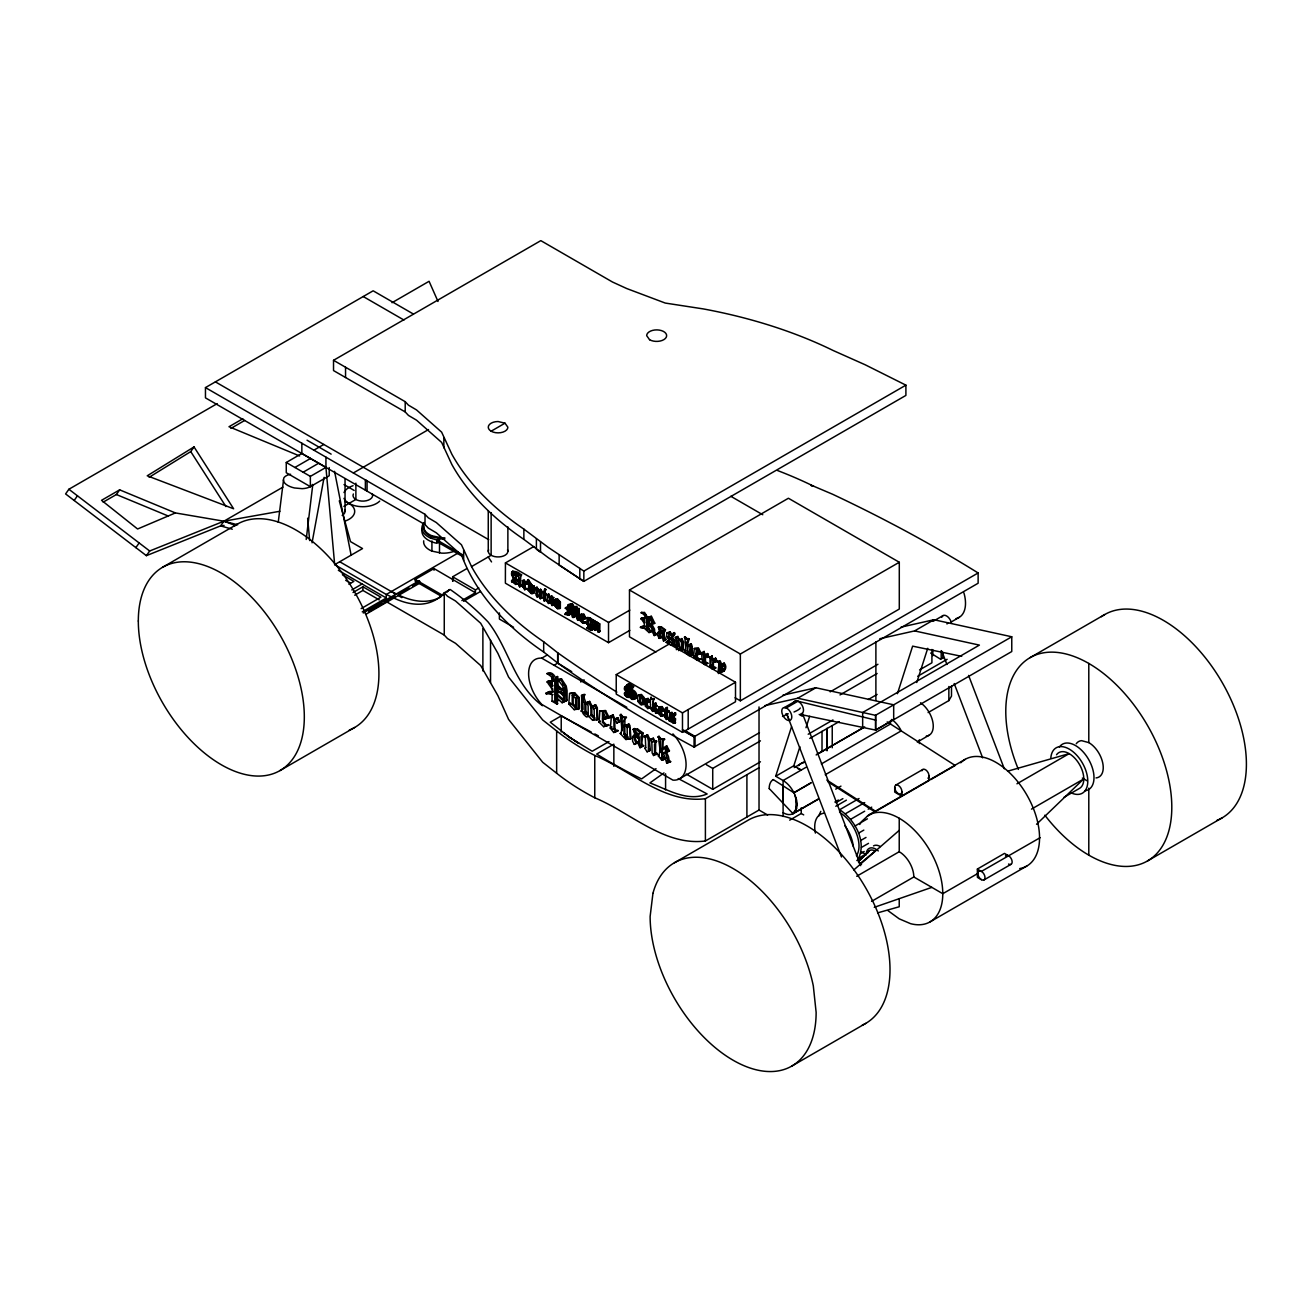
<?xml version="1.0" encoding="UTF-8"?>
<svg xmlns="http://www.w3.org/2000/svg" width="1312" height="1312" viewBox="0 0 1312 1312"><rect width="100%" height="100%" fill="white"/><g stroke="black" fill="none" stroke-linecap="round" stroke-linejoin="round"><path stroke-width="1.5" d="M301.842 443.226L301.842 453.476L286.262 462.48L286.262 472.73L310.354 486.654L310.354 476.387L325.934 467.4L325.934 457.134M329.214 467.58L329.214 475.764L310.354 486.654M783.1 816.458L783.1 785.872M783.231 803.354L783.231 785.954M789.693 820.148L801.238 813.489L801.238 807.864M890.471 720.452L890.471 724.011L821.361 763.928M622.134 730.702L622.118 717.812M666.758 710.235C666.972 701.248 662.658 717.369 666.611 719.452L668.907 718.533L666.758 717.369L666.758 711.252L668.907 711.842L668.907 710.825L666.758 710.235L668.907 710.825M667.316 709.923L667.398 707.463M677.189 648.768L677.238 646.357L676.352 649.686M528.539 589.908L528.621 584.414L530.015 584.266M533.082 586.612L528.096 579.773L533.082 586.612C535.575 584.234 535.624 595.566 531.18 593.483L528.211 590.4L529.146 584.102M572.327 614.147C572.163 623.282 573.967 609.424 569.654 609.768L569.277 615.082M580.347 620.806L580.757 614.492L583.971 614.328L586.054 618.313L582.233 619.379L582.233 620.92L583.938 622.675L585.775 622.478L582.872 623.331L580.347 620.806L581.282 614.196M662.117 637.386L659.149 638.386L657.574 635.123L657.837 632.564L660.198 630.35C655.164 623.348 666.906 628.874 664.954 630.974C661.756 635.451 668.808 640.223 663.413 640.846L662.822 636.976L663.101 638.649M567.637 607.112L568.129 604.996M522.701 587.087C524.259 573.852 521.192 583.348 524.587 589.678L526.998 588.727L524.718 587.727L524.718 582.807L525.964 582.151L526.899 584.037L525.44 582.462M703.97 662.265C703.675 644.307 698.886 656.115 704.61 664.626L707.824 663.364L705.479 661.625L705.479 655.065L706.446 654.606L707.676 657.115L706.446 654.606M712.547 669.218L710.727 665.594L711.366 658.329L710.038 656.951L710.022 666.004L712.547 669.218L715.762 667.939L713.416 666.217L713.416 659.641L712.711 666.611L713.826 668.185L715.762 667.939M665.627 629.908L664.249 631.384L664.118 637.484L664.61 639.567L665.955 639.075M560.355 608.26L557.518 608.686L554.55 605.685L555.468 599.322L557.764 599.19L560.355 601.929L560.355 608.26L558.24 608.489M565.669 608.292C571.786 613.59 559.535 613.639 569.162 615.213M565.111 614.623L565.816 613.754M278.242 522.274L283.769 478.044A14.711 7.15 6.8 0 1 290.592 474.239M306.204 539.478L312.781 484.636M684.7 650.867C687.144 647.013 684.159 639.862 685.192 636.714L686.75 638.698C692.49 637.698 683.798 641.863 687.373 645.406L691.178 644.028L691.9 645.127L692.654 654.852L688.816 655.508L684.7 651.064L685.75 650.293M796.909 804.6L795.302 811.702L792.956 813.686A19.713 11.382 60 0 1 783.1 812.702M796.696 808.618L796.696 800.304L795.17 795.548M865.526 854.276L858.54 858.31C866.789 840.73 854.588 819.606 839.68 809.701L859.065 798.5M894.718 787.413L894.85 786.413A5.084 2.936 60 0 1 900.622 787.643A5.084 2.936 60 0 1 899.835 794.121A5.084 2.936 60 0 1 894.718 787.413L894.718 792.104L901.902 796.253L901.902 791.562M516.616 575.656C510.089 583.463 509.712 578.969 515.649 584.512L519.011 583.364L516.174 584.217C510.466 578.592 510.45 583.463 516.616 575.656L513.96 575.181L514.878 573.77M312.043 542.807L324.097 477.322M625.07 686.996L627.825 684.323M671.728 644.881L673.925 645.192L673.925 640.436L671.662 637.747L674.22 635.27C673.236 628.743 674.434 640.978 669.497 632.318L670.202 631.908C674.598 639.534 675.516 628.956 673.646 635.172M671.662 637.747L675.106 634.024M544.201 590.892L544.578 589.285L546.038 589.514L544.496 591.072L545.103 588.99M717.894 672.613L718.058 671.892C722.584 668.858 716.106 661.068 720.009 660.674C722.453 664.348 720.583 665.43 719.304 661.068L717.254 661.855L718.746 661.855M645.488 705.446L645.619 699.247L648.112 698.46L650.162 700.985L648.751 702.232L647.226 700.329L648.751 702.232M646.144 704.724L645.127 705.938L647.718 708.562C652.343 707.037 648.571 708.382 647.226 706.118L647.226 700.329M591.778 621.478C591.646 618.542 594.926 628.776 590.908 630.367L586.874 628.038L589.039 626.054L586.776 623.922L589.039 626.054M592.302 621.183L593.549 629.366L590.908 630.367M624.61 694.278L629.104 696.754C623.987 698.164 623.134 688.685 628.35 693.589L628.989 692.654L624.774 688.488A2.526 1.46 60 0 1 625.217 686.816M653.54 699.444C650.834 713.81 654.967 693.818 653.278 699.46M665.02 716.434L665.151 710.333M553.27 598.124L553.631 604.947L552.582 599.371L553.894 597.665L552.45 597.993L551.434 596.14L552.975 597.698M626.283 687.094C622.856 688.488 629.448 693.753 630.465 690.538C625.66 685.996 624.02 688.488 629.842 691.44M655.705 742.264L655.508 752.071L657.279 753.908L656.344 754.449L654.573 752.612L654.508 744.494L656.459 740.821L654.245 742.051L652.458 738.754L648.44 740.148L646.701 735.425L643.913 736.491L646.209 736.704L645.028 737M671.629 718.123C665.66 720.731 672.334 722.469 675.057 722.945L675.057 719.124L673.236 716.975L675.86 714.663L675.631 712.974L674.565 713.121L674.352 715.024L669.907 712.678L669.35 716.385L671.629 718.123L669.35 716.385M675.122 712.793L674.926 714.696L671.498 712.613M795.302 795.613L792.956 790.923A19.713 11.382 60 0 0 783.1 780.525L775.687 776.245L791.513 726.799M775.687 776.245L793.809 765.765L799.91 746.758M805.994 727.734L809.635 716.319M897.424 693.704L912.627 646.144L961.712 656.344M916.76 682.519L927.732 648.292M689.243 638.747L687.373 645.406M570.507 604.766C567.899 607.358 571.884 603.323 568.473 613.376M658.263 632.942L660.198 630.35M633.138 737.114L634.368 734.851M568.342 613.458L568.637 606.078L570.13 604.52M516.092 575.952L514.583 574.033M597.272 629.186C598.764 627.234 595.402 622.708 595.09 626.693A3.132 1.804 60 0 0 595.697 628.842L597.796 628.891L596.156 629.58M596.025 624.807L595.615 626.398A3.132 1.804 60 0 0 596.222 628.53L596.681 629.284M659.477 627.169L659.969 631.17L662.822 633.171L660.658 630.76L659.198 633.516A4.182 2.411 60 0 0 660.018 636.369L660.641 637.353L662.822 636.435L662.822 633.647L660.444 631.006L659.903 633.106A4.182 2.411 60 0 0 660.707 635.959L661.346 636.96L662.822 636.435M639.223 733.556L638.288 737.967L635.402 734.736L633.811 729.931L634.746 729.39L636.336 734.195L634.385 737.869A5.592 3.231 60 0 0 635.467 741.69L636.32 743.035L639.223 741.788L639.223 738.066L638.288 742.33M723.732 668.858L720.649 671.498L720.649 665.086L722.814 664.184L723.617 666.119M366.212 614.098L420.201 582.872L419.463 580.97L418.643 581.724M796.433 808.504L792.858 813.604L818.229 799.09M818.639 816.195L820.804 811.374M867.38 853.505L869.479 850.52A11.496 6.642 60 0 1 875.219 851.094L860.262 863.46L858.983 862.935M627.251 684.651L629.268 683.683L633.548 686.619L631.138 689.882L635.844 693.917L635.992 698.164M633.598 686.799L631.138 689.882M565.013 608.227C569.539 605.783 562.733 608.489 567.342 608.702M652.654 711.399L655.459 710.317L652.654 711.399C649.358 709.251 650.096 694.835 651.769 699.034L654.344 698.722M651.769 699.034L651.014 697.033L651.703 698.853M658.378 755.696C662.052 750.759 657.558 740.575 659.001 736.294L661.199 739.082L664.561 739.099L662.281 740.87L661.937 748.594L666.791 745.938L669.448 750.858L665.463 752.711L668.284 761.288L670.662 761.731L666.66 763.059L665.463 758.959L661.756 760.238L658.378 755.991L659.313 755.154M657.886 737.164L659.001 736.294M928.109 712.58L948.855 700.592L951.495 696.114L951.495 686.045M599.633 623.725C593.221 621.068 601.011 623.561 598.879 625.102C596.845 627.972 601.027 631.892 598.239 632.204L597.796 629.301L595.041 630.35C592.811 628.579 595.172 619.936 596.648 621.986M599.896 624.004L599.797 631.548M642.519 732.588L637.796 729.21L634.319 728.57L635.713 733.638L634.778 734.179L633.204 729.39L636.861 729.751L640.682 733.375L642.995 733.064L640.961 736.737L641.158 745.298L643.749 745.97L642.486 745.872M642.995 733.064L641.896 742.641L642.306 745.183L643.421 745.331M595.304 624.627L595.041 621.478M659.493 630.76L658.312 627.169L661.756 627.038M634.811 698.115L635.287 695.836L633.942 693.376L630.318 691.063L629.694 691.965C632.728 691.736 636.976 698.115 631.63 697.377L634.139 698.558L635.844 695.524L633.729 692.31L630.318 691.063M626.906 685.012L625.693 687.012M800.271 707.988L799.844 708.628A8.413 1.82 -20.9 0 1 794.006 711.99M579.068 609.26L579.51 619.772L578.182 617.542L579.232 608.522L578.018 609.194L576.263 606.669L573.393 607.128L572.163 604.307L568.227 604.717M629.268 683.683L632.253 687.422L633.417 686.488M636.09 698.279L631.826 699.378L629.645 697.279C624.692 698.935 621.642 689.095 627.792 693.917L628.989 692.654M629.268 691.768L630.465 690.538M631.548 688.456L627.202 685.258A1.804 1.033 60 0 0 626.841 686.75L630.711 689.669L632.105 688.144L627.759 684.93A1.804 1.033 60 0 0 627.398 686.422L631.269 689.341L632.105 688.144M633.368 696.098L631.023 696.852L628.153 694.196L629.416 692.867L633.024 694.704M628.153 694.196L629.416 692.867M629.694 691.965L630.875 690.735M217.202 403.62L68.88 489.261L65.6 493.935L146.386 555.665L220.596 525.882L224.09 525.423M74.161 500.479L77.457 495.805M103.189 502.135L116.391 494.526L119.671 489.852L175.398 512.926L223.893 521.208L237.652 524.8M149.158 477.273L190.748 451.59L194.028 446.916L233.618 508.777L147.239 475.797L194.028 446.916M135.858 547.612L139.154 542.938M146.386 555.665L149.683 550.991L223.893 521.208L282.933 487.129M279.915 511.254L223.893 521.208L220.596 525.882L232.29 529.212M659.264 712.76L658.345 713.564L661.051 716.254C666.922 714.499 661.838 716.45 660.362 713.662L660.936 711.694L662.757 715.237M544.496 591.072L546.038 589.514M569.605 604.783L569.047 612.622L567.325 613.704M674.745 715.63L674.565 713.121M672.351 637.353L674.63 640.026L674.63 644.782L670.924 645.192L666.299 642.388L669.661 639.174L667.513 636.615M666.201 642.076L667.513 641.142M668.858 720.452L669.907 719.698M612.032 726.832L610.342 728.209L613.721 732.506L618.018 730.8L615.426 731.128L613.934 729.029L613.934 720.239L616.164 719.074L613.934 720.239M723.978 671.055L725.11 668.366L723.601 663.544L720.649 664.561M512.91 571.228L512.074 571.852A5.297 3.05 60 0 0 511.647 574.869L513.451 578.592L512.959 572.737L515.14 572.344L517.928 574.344L516.862 575.181L514.353 574.066M684.323 637.304L685.192 636.714M620.33 733.277C624.348 731.145 617.608 708.119 622.134 717.533L625.463 717.615C626.857 716.336 620.51 722.945 623.905 725.979L628.989 724.126L629.973 725.602L630.974 738.607L625.824 739.492L620.33 733.556L621.265 732.736M626.398 717.074L623.069 716.992L620.986 714.351L621.888 716.68M446.982 592.188L449.065 590.105M516.862 575.181L517.928 574.344M518.453 581.774L519.011 582.905L516.764 583.692L513.041 579.691C516.321 576.362 523.849 586.398 513.697 579.018M514.484 578.231L518.224 574.738L518.962 580.216L514.484 578.231L518.437 580.511M513.041 579.691L514.222 578.707M515.009 577.936L518.224 574.738M858.72 861.148L868.183 851.718M858.212 861.722L869.479 850.52M568.998 615.361L570.146 613.803L569.654 609.768M668.12 641.158L671.17 638.468L668.12 641.158L672.63 643.487L668.825 640.764M673.466 721.912L670.399 719.714L672.843 717.549L674.024 721.584M670.399 719.714L672.843 717.549M672.958 636.008L671.137 635.976L668.792 633.696L668.792 636.878L670.137 638.452L672.958 636.008L671.826 635.566M672.006 717.533C677.517 716.418 668.923 710.563 670.94 716.27L672.006 717.533L674.286 715.565M1036.546 824.264L1083.597 779.016L1031.478 809.127M667.693 640.781L669.661 639.174M670.055 719.419L671.072 718.451M965.189 759.353L868.429 815.211L861.508 821.624A61.598 35.572 60 0 0 859.754 824.494M569.654 609.424L570.802 608.555L572.409 609.49L571.474 604.406L569.982 605.078L569.736 613.754L567.85 613.393M595.828 624.332L594.385 626.267L595.041 630.35M635.713 733.638L632.564 736.606L632.63 741.329L634.319 744.396L639.223 742.526L639.616 744.74M853.817 869.922L899.228 830.348M576.034 615.869L574.918 616.378L574.918 612.819C577.821 611.146 572.77 611.113 574.918 607.325L575.935 606.948L577.165 608.752L577.739 620.363L576.706 618.231L576.64 609.063L574.918 607.325M574.918 612.819L576.345 611.753M664.413 709.513L667.168 707.332M943.033 657.345L940.671 659.296L930.651 653.032M424.088 522.488A22.074 12.743 0 0 0 430.516 538.068L431.927 535.788A19.614 11.332 0 0 1 423.71 525.505M568.768 703.954L569.572 693.507L574.623 692.736L579.248 697.607L579.248 708.923L574.18 709.677L568.768 703.954L570.326 702.888L570.966 704.577M638.255 694.966L641.273 694.507L644.061 697.443L644.061 704.232L641.01 704.675C637.501 703.035 635.91 695.18 640.141 694.753M589.35 625.742L590.81 624.692L590.81 620.297L588.793 618.346L588.268 624.2L589.35 625.742L590.81 624.692M661.051 627.431L664.922 630.318M641.092 733.506L642.044 733.605M590.81 625.266L592.073 629.76L588.071 627.202L590.81 625.266L590.974 626.103M668.956 632.696L670.202 631.908M672.072 712.285L669.35 712.99M656.016 768.668L641.584 778.918L639.715 778A544.595 314.421 0 0 1 596.681 754.072L613.852 744.166L613.852 766.323M664.02 772.899L649.883 782.936C667.792 789.529 687.488 802.255 707.119 793.957L678.222 778.541M648.374 624.725L649.735 624.2L648.374 624.725L648.374 629.432L650.26 631.482L652.277 631.203L649.03 632.548L644.569 628.497L640.387 627.267L644.75 626.775L644.159 623.413A9.282 5.363 60 0 0 642.257 620.33L640.961 618.51L645.455 617.624M640.387 627.267L643.044 625.89L645.455 626.365M512.385 571.54C518.699 570.343 525.161 578.1 512.746 571.31M205.459 387.598L425.022 514.337L428.286 517.797L436.322 522.553L461.463 544.792L471.648 566.817A379.742 219.252 0 0 0 543.676 641.765L557.649 652.736L557.649 663.003L543.676 652.015A379.742 219.252 0 0 1 463.661 560.454L461.463 555.058L436.322 532.82L428.286 528.064L425.022 524.587L205.459 397.864L205.459 387.598L373.149 290.805L413.428 314.06M392.009 302.711L429.073 281.293L438.011 301.465M333.527 360.308L540.823 240.637L612.474 282.014L626.726 288.542L665.25 303.056L703.38 308.927A379.742 219.252 0 0 1 833.186 350.517L865.198 364.785L905.903 385.154L905.903 395.42L583.84 581.364L548.416 557.764L523.865 539.38A379.742 219.252 0 0 1 451.82 464.432L441.636 442.406L416.511 420.168L408.458 415.412L405.211 411.935L333.527 370.574L333.527 360.308L405.211 401.685L408.458 405.162L416.511 409.918L441.636 432.156L451.82 454.165A379.742 219.252 0 0 0 523.865 529.113L548.416 547.514L583.84 571.097L583.84 581.364L559.142 565.111L559.142 554.845M119.671 489.852L101.532 500.315L137.596 528.998L175.398 512.926M242.868 418.725L229.01 426.728L299.612 455.969M230.912 428.401L244.786 420.398M313.88 450.18L323.802 444.456M286.262 462.48L294.905 467.466L310.485 458.478M303.121 472.222L318.701 463.218M162.622 567.26L237.226 524.193M353.354 472.96L428.532 429.549M343.875 506.383L355.88 499.462L355.88 483.16M491.131 431.205L505.005 423.186L507.875 427.204A9.807 5.658 0 0 1 498.068 432.862A9.807 5.658 0 0 1 488.261 427.204A9.807 5.658 0 0 1 498.068 421.529L505.005 423.186M301.842 453.476L325.934 467.4L334.675 564.652L362.538 548.564L350.501 541.61L339.283 500.807M348.91 584.25L353.863 581.396L342.399 574.771M439.504 538.691L437.109 540.085L430.516 538.068M351.78 589.941L362.079 583.988M353.026 592.499L362.916 586.792L380.923 597.19L361.161 608.604M354.683 595.205L362.916 590.449L379.283 599.896M458.347 552.86L386.286 594.467L334.675 564.652M441.521 596.37L415.15 581.15L415.15 579.461L434.026 568.572L475.403 592.745L461.857 600.552M362.243 611.851L386.286 597.977L338.348 570.294M363.276 612.999L418.872 580.904M369.082 611.048L381.251 604.012M384.728 602.011L395.142 595.992M398.618 593.992L409.049 587.973M412.526 585.956L417.741 582.954M369.115 611.54L386.286 601.634L444.26 635.09L447.507 638.567L455.543 643.323L480.684 665.561L497.953 695.754L508.597 719.419L542.692 762.272L556.649 773.244A276.602 159.687 0 0 0 594.762 797.778C630.449 812.522 664.298 846.289 705.397 840.992L759.008 810.045M452.64 581.282L452.64 576.788L466.957 568.522M471.533 566.604L491.131 555.288L491.131 512.598M449.294 589.892L444.26 592.794A95.563 55.17 60 0 1 391.96 597.108L386.286 594.467L386.286 601.634M505.382 562.946L533.836 546.514M452.64 576.788L475.403 589.924L478.782 587.973M463.546 601.273L480.471 591.499M520.06 574.836C522.094 571.245 517.797 589.465 521.717 585.316M511.942 581.036L512.943 580.544M511.91 582.364L512.795 581.872M516.764 583.692L513.566 579.379M524.718 582.38C525.358 577.641 522.356 583.725 526.899 581.364L527.473 583.856L526.899 581.364M520.372 585.578L521.323 585.464M518.486 583.66L519.585 586.792L519.093 584.398M528.621 581.544C533.098 587.071 526.735 582.512 528.621 579.478M524.718 587.727L525.243 582.495M530.114 585.267L531.065 584.873L532.574 586.94L532.049 592.614L530.114 590.498L530.114 585.267L532.049 587.251L532.049 592.614M525.554 588.908L525.243 587.432M524.587 589.678L526.998 588.727M533.344 586.3L534.312 585.939M528.211 590.252L529.08 589.613M530.114 590.498L531.065 584.873M535.427 588.514L537.051 587.235C539.478 589.465 535.558 592.909 537.953 596.009L539.822 595.336L539.298 589.793L539.822 595.336M534.968 588.547L535.952 588.219M534.788 588.17L537.051 587.235M539.872 596.55L536.969 596.829L536.05 595.156L536.28 588.645M531.18 593.483L534.066 593.024M541.626 597.878L540.774 591.876L541.889 591.286L540.593 589.268L541.364 591.597M537.412 595.107L537.838 589.498L536.526 587.53M546.12 599.764L544.775 599.404L544.742 594.172L545.858 593.565L544.546 591.564L545.333 593.86C542.873 597.239 548.285 600.666 544.201 600.994L543.25 592.056L543.808 597.764M537.953 596.009L537.936 594.812M536.969 596.829L539.822 595.812M583.84 571.097L905.903 385.154M541.233 597.911L542.151 597.567M546.661 594.877L548.744 593.975L549.187 596.927L548.744 593.975M539.298 596.107L540.249 598.715L540.298 597.682M549.712 597.058L550.269 602.684L549.187 602.06L549.187 597.354L550.974 596.616L551.663 603.225M549.187 597.354L550.974 596.616M544.201 600.994L544.25 599.945M554.156 604.652L552.057 605.537L551.27 604.143L551.614 597.78M549.744 602.979L548.449 603.454L547.153 601.486L548.219 600.896M548.449 603.454L550.269 602.684M557.518 608.686L555.009 605.176L555.468 599.322M554.943 599.617L557.764 599.19M556.419 600.47L558.863 602.11L558.338 607.784L556.419 605.767L556.419 600.47L558.338 602.405L558.338 607.784M552.057 605.537L552.073 604.438M554.484 605.472L555.353 604.881M559.83 608.571L560.355 601.929M556.419 605.767L556.944 600.158M280.014 770.57L354.617 727.504M570.228 604.832L571.474 604.406M572.163 604.307L573.639 605.406L573.393 607.128M570.802 608.555L572.409 609.49M573.393 607.62L575.132 607.095L574.607 611.359L573.393 610.654L573.393 607.62L575.132 607.095M576.263 606.669L578.543 608.899M573.393 610.654L575.132 611.048M573.393 611.917C572.721 618.132 578.543 616.328 573.393 611.917L574.098 616.542L575.46 616.082L575.46 612.507M582.233 614.951L584.693 618.05L582.233 618.805L582.233 614.951L584.168 618.362M580.757 614.492L583.971 614.328M655.869 652.048L629.481 636.812L629.481 590.006L788.414 498.248L899.294 562.258L899.294 609.047L740.345 700.821L735.064 697.771M582.233 618.805L584.693 618.05M582.233 619.379L586.054 618.313M586.776 623.922L587.3 617.476L589.974 617.788L593.614 620.33L593.614 622.232M582.233 620.92L582.758 619.067M586.776 617.788L589.974 617.788M582.872 623.331L585.775 622.478M583.938 622.675L585.611 622.134M590.285 625.004L590.81 620.297M589.449 618.083L592.253 620.346M591.728 620.642L593.614 620.33M588.268 624.2L588.793 618.346M597.272 626.742C588.891 608.079 604.684 639.026 595.287 621.937M586.776 627.694L589.646 628.628M588.071 627.202L591.204 628.382M672.925 733.9A30.848 17.81 60 0 1 686.078 764.601A30.848 17.81 60 0 1 672.925 780.132L541.741 704.396A30.848 17.81 60 0 1 528.605 673.679A30.848 17.81 60 0 1 541.741 658.165L547.366 654.918M591.778 629.809L592.302 629.514M629.809 630.367L608.522 642.667L505.382 583.184L505.432 562.914L608.522 622.429L629.809 610.129M599.141 631.236L600.142 630.875M598.239 632.204L600.322 631.236M640.961 618.51L644.75 618.034C646.324 614.738 640.732 613.147 641.65 612.261L645.52 614.213L646.75 617.591L651.424 616.328L654.786 623.216L650.949 624.266L655.328 634.401L657.345 634.204L656.295 634.008M641.273 613.114L643.454 612.917L645.012 614.705M554.041 665.25L557.78 663.101L557.78 652.835A1444.315 833.874 0 0 0 600.863 681.961L612.032 689.079A1447.3 835.596 0 0 0 616.87 692.113M640.961 618.969L641.65 618.1M547.055 673.548C551.073 670.612 555.96 675.877 555.747 679.977L554.796 680.518L551.942 674.63L547.055 673.548L551.483 676.779L552.09 680.977C541.216 680.387 554.074 686.816 552.09 692.424L547.514 692.359M547.399 674.22L550.351 674.073M642.568 619.1L644.75 618.657L644.75 622.167L642.568 619.1L644.307 619.969M646.75 617.591L651.424 616.328M646.75 618.214L648.62 617.558L647.915 628.989L646.75 628.005L646.75 618.214L650.112 617.23L648.374 617.87L648.374 624.102L652.9 622.97L650.801 618.674M547.055 681.732L553.024 680.436L552.09 680.977M640.65 627.694L643.995 627.48M547.055 682.355L547.99 681.174M556.37 680.19L557.305 676.5L557.912 679.583L554.796 680.518M648.374 624.102L652.9 622.97M556.37 677.041L557.912 676.844M549.236 682.371L553.024 681.289L549.236 682.371L552.09 686.307L553.024 685.766L550.171 681.83M554.796 681.322L557.305 680.485L557.305 702.543L556.37 703.084L554.796 702.182L554.796 681.322L557.305 680.485M646.75 628.005L647.456 617.804M556.977 680.912L559.617 680.042L556.977 680.912L556.977 685.815L558.682 687.865L561.798 689.669L564.472 689.062L564.39 687.816M556.977 677.386L556.977 680.124L561.552 678.944L566.226 686.045L567.079 690.735L567.079 700.362L562.11 702.707L556.977 698.197L556.977 704.101L557.912 699.624M648.374 629.432L649.079 624.332M650.26 631.482L651.966 630.613M556.977 685.815L557.912 685.274L557.912 680.37M649.03 632.548L652.277 631.203M658.312 627.169L659.149 626.546M556.977 686.717L557.912 686.176L561.077 689.128L564.472 689.85L564.472 694.556L563.537 695.098L560.273 692.031L556.977 691.309L556.977 686.717L560.142 689.669L564.472 689.85M553.024 694.556L545.841 693.31L548.498 693.326M546.268 694.163L547.219 693.622M552.09 692.424L553.024 691.883L552.565 688.308M657.345 634.204L654.262 635.566L653.934 633.466M654.77 633.384L654.524 629.17L651.638 623.856L654.786 623.216M655.328 634.401L657 633.598M556.977 691.309L561.208 691.49L564.472 694.556M662.117 633.581L662.822 630.285L662.822 633.171M654.262 635.566L654.36 634.27M663.905 630.154L665.282 629.547M556.977 692.178L561.208 692.211L564.472 695.409L564.472 700.575L563.537 701.116L556.977 695.245L556.977 692.178L560.273 692.752L563.537 695.967L563.537 701.116M662.117 636.828L662.822 633.647M556.977 695.245L557.912 691.637M580.626 681.945L584.152 679.911M668.956 639.584L666.808 637.009L666.808 632.794L669.104 632.499M659.149 638.386L662.822 636.976M552.09 695.098L552.09 701.28L553.024 700.739M563.537 695.967L564.472 695.409M673.318 632.958L674.384 632.548M554.796 702.182L557.305 702.543M673.236 633.844L674.647 632.778M668.792 636.878L670.137 638.452M664.61 639.567L665.545 639.223M663.413 640.846L666.201 639.567M569.572 693.507L574.623 692.736M575.64 708.07L575.64 698.476L576.575 697.935L576.575 707.529L575.64 708.07L572.212 704.478L572.212 695.016L574.295 695.458M562.11 702.707L567.079 700.362M666.299 642.388L669.235 642.519M675.155 637.32L677.91 636.369L679.222 639.797L677.205 636.763L675.385 637.845M671.924 643.897L672.63 640.223M616.23 674.614L669.251 644.012L735.507 682.256L735.507 701.772L682.486 732.375L616.23 694.13L616.23 674.614L682.486 712.875L735.507 682.256M591.843 706.315L595.73 704.921L597.321 707.644L597.846 719.566L592.663 720.354L588.973 716.598L586.202 716.614C578.707 711.858 582.692 703.019 581.429 695.426C587.333 692.244 580.281 699.099 584.906 703.314L589.662 701.412L591.614 705.134L590.908 706.856L588.727 701.953M578.313 709.464L578.313 698.148L579.248 697.607M683.06 649.784L683.683 642.158L681.764 638.583L683.06 649.784L681.699 649.932M678.534 640.764L679.222 646.209L681.059 648.915L678.534 646.603L678.534 640.764L680.551 639.698L681.732 641.535L681.059 648.915M680.551 639.698L681.026 641.945M568.9 704.331L569.834 703.79M572.212 704.478L573.164 703.937L573.164 694.474M676.533 646.767L675.237 644.963L677.238 645.045L677.008 638.026M684.487 637.124L686.75 638.698M675.237 645.914L676.09 645.586M675.237 644.963L677.238 645.045M591.286 732.063L561.224 715.909L550.269 722.223L570.064 737.656L592.188 751.251L608.981 741.559M584.906 703.314L589.662 701.412M574.18 709.677L575.115 709.136M588.514 703.773L586.89 703.314L588.153 705.905L588.202 715.302L584.906 711.809L584.906 704.036L585.841 703.494L585.841 711.268L588.038 713.597M687.373 645.947L689.817 645.012L690.489 646.144L689.932 654.212L687.373 651.572L687.373 645.947L689.817 645.012M678.583 650.621L678.534 648.571L680.879 650.112M689.932 654.212L690.489 646.144M581.118 710.891L583.069 709.415L582.643 699.788M581.118 711.252L582.052 710.35M687.373 651.572L688.078 645.553M590.908 707.627L593.877 706.282L590.908 707.627L590.908 715.188L594.221 718.73L594.221 710.317L592.942 706.824M590.908 706.856L595.73 704.921M693.704 656.656L694.261 648.505L698.558 648.276L701.313 653.589L696.229 655.016L696.229 657.066L698.492 659.411L700.952 659.149L697.082 660.28L693.704 656.935L694.852 655.934M584.906 711.809L585.841 711.268M594.041 708.677L594.976 708.136M694.261 648.505L698.558 648.276M632.253 687.422L633.548 686.619M688.816 655.508L692.654 654.852M586.202 716.614L589.908 716.057M696.229 654.262L698.804 653.655L696.229 649.128L696.229 654.262L696.934 650.424M590.908 715.188L591.843 714.646L591.843 707.086M599.108 721.813L599.863 710.924L605.603 710.612L609.293 717.73L602.487 719.632L602.487 722.387L605.537 725.52L608.817 725.175L603.635 726.684L599.108 722.207L600.42 721.157M696.229 655.016L701.313 653.589M693.704 656.935L694.688 656.148M704.774 654.901L704.134 651.506L704.774 654.901L707.676 653.556L708.464 656.869L707.676 653.556M701.641 653.245L702.691 652.704M696.229 657.066L696.934 654.606M602.487 711.744L603.618 711.202L603.438 718.074L602.487 718.615L602.487 711.744L605.947 717.812L606.882 717.27L603.438 718.074M599.863 710.924L605.603 710.612M629.645 697.279L624.61 693.818M631.023 696.852C635.188 696.574 630.826 693.326 628.858 693.195M631.63 697.377C637.238 697.951 634.024 691.801 630.252 691.654M592.663 720.354L593.598 719.812M707.824 663.364L705.889 663.61L704.774 662.035L705.479 655.065M697.082 660.28L700.952 659.149M698.492 659.411L700.739 658.69M631.826 699.378C639.551 700.149 637.386 690.817 631.695 689.554M633.22 698.788L634.696 698.23M641.273 694.507L643.487 697.754L643.487 704.544M641.896 703.724L639.83 701.559C638.747 683.486 646.537 711.268 640.404 701.231L640.404 695.557M702.084 661.166L703.347 660.379M712.711 659.477L712.072 656.082L712.711 659.477L715.614 658.132L717.106 661.035L714.925 662.101L714.384 659.182L712.711 660.051M602.487 719.632L609.293 717.73M709.579 657.82L710.612 657.279M599.108 722.207L600.06 721.272M609.424 716.647L613.081 714.942L614.869 718.943L613.934 719.484L612.146 715.483L609.424 716.647L611.212 718.468L610.342 727.881M612.146 715.483L613.081 714.942M609.736 717.27L611.982 717.254M637.763 701.248L638.698 700.608M610.539 717.123L611.49 716.582M637.845 701.477L640.535 703.084M602.487 722.387L603.438 719.091M705.889 663.61L707.594 662.872M715.614 658.132L716.401 661.445M645.619 699.247L648.112 698.46M619.822 715.138L620.986 714.351M617.821 717.68L616.886 718.222L618.87 722.108L619.805 721.567L617.821 717.68L613.934 719.484M641.01 704.675L644.061 704.232M714.925 662.101L717.106 661.035M603.635 726.684L604.57 726.143M605.537 725.52L608.522 724.552M710.022 665.758L711.284 664.971M650.162 700.985L647.554 698.788M622.134 717.533L623.069 716.992M717.5 662.38L718.943 662.052M718.058 671.892L719.124 662.396M615.23 719.616L616.886 722.994L617.821 722.453M647.226 706.118L647.784 700.001M610.342 728.209L611.277 727.34M713.826 668.185L715.532 667.447M655.688 702.822L656.722 706.102L655.688 702.822L652.769 704.413M720.649 665.086L722.814 664.184M723.601 663.544L724.29 663.15C728.209 667.874 724.027 673.286 718.369 672.433M629.481 590.006L740.345 654.016L899.294 562.258M652.769 704.888L652.769 707.299L652.769 704.888L654.77 703.79L655.934 705.922L652.769 707.299M654.77 703.79L655.377 706.25M647.718 708.562L650.227 707.709M648.768 707.808L650.145 707.266M613.934 729.029L614.869 728.488L614.869 719.698M650.637 708.677L651.49 708.234M652.769 707.775L654.262 707.037L655.262 709.087L654.852 710.202L653.704 707.365L652.769 707.775L653.704 710.628L655.41 709.874M657.853 711.924C649.227 700.214 662.347 712.498 655.606 713.105L654.885 710.645M623.905 725.979L628.989 724.126M652.769 709.349L653.343 707.447M613.721 732.506L618.018 730.8M615.426 731.128L617.722 730.144M624.84 726.159L624.84 733.687L628.251 737.213L627.316 737.754L623.905 734.228L623.905 726.717L627.169 725.454L627.743 726.307M658.788 706.791L662.232 706.61L664.462 710.874L661.674 706.938L658.788 706.791L658.345 713.334M623.905 726.717L627.169 725.454M653.704 710.628L653.343 709.021M660.362 707.283L661.035 706.955C665.889 718.681 658.427 699.345 660.362 711.416L663.003 710.596M627.316 737.754L627.136 727.52L628.071 726.979M655.606 713.105L658.001 712.301M620.33 733.556L621.265 733.014M660.362 711.416L661.035 706.955M664.413 709.907L665.725 710.005M623.905 734.228L624.84 733.687M633.384 729.111L634.319 728.57M633.204 729.39L634.139 728.849M636.861 729.751L637.796 729.21M661.051 716.254L664.167 715.352M666.758 711.252L668.907 711.842M662.199 715.565L663.987 714.974M664.61 716.713L666.611 719.452M625.824 739.492L630.974 738.607M666.758 717.369L667.316 710.94M674.434 713.498L675.434 712.793M670.94 716.27L671.498 713.384M673.236 716.975L675.631 718.796L675.057 722.945M668.94 720.698L672.203 721.485M643.913 736.491L647.636 734.884L649.309 738.115L648.44 740.148M646.701 735.425L647.636 734.884M644.241 737.147L645.963 736.458M636.32 743.035L639.223 741.788M634.319 744.396L635.254 743.855M639.223 742.526L638.403 744.281L640.026 747.692L643.749 745.97M649.424 750.956L648.44 749.3L648.44 740.919L649.374 740.378L650.358 750.415L647.111 751.776L644.782 748.266L645.717 747.725M652.458 738.754L653.392 738.213L655.18 741.51M641.371 745.724L642.306 745.183M641.634 745.97L642.568 745.429M640.026 747.692L640.961 747.151L640.125 745.806M657.279 753.908L653.54 755.499L652.146 753.006L651.834 742.215L652.769 741.674M658.788 738.459L659.723 737.918L658.821 736.622M654.245 742.051L656.459 740.821M656.82 741.444L655.508 741.362M658.066 736.836L660.264 739.624L661.199 739.082M660.264 739.624L664.561 739.099M648.44 749.3L649.374 748.758M647.111 751.776L648.046 751.235M661.937 748.594L662.872 748.053L663.216 740.329L664.561 739.492M666.791 745.938L665.84 746.479L668.497 751.399M654.77 753.35L655.721 752.809M661.937 749.398L662.872 748.857L661.937 753.4L661.937 749.398L665.266 747.561L667.201 751.104L666.266 751.645L664.315 748.102L665.266 747.561M655.164 753.892L656.098 753.35M656.033 753.81L656.968 753.268M653.54 755.499L654.475 754.958L653.589 753.547M658.378 755.991L659.313 755.45M661.937 754.187L664.43 752.973L661.937 754.187L661.937 756.811L663.478 758.943L665.397 758.221L663.478 753.514M665.463 752.711L669.448 750.858M571.72 671.678L557.78 663.085A1444.315 833.874 0 0 0 600.863 692.211L612.032 699.345A1447.3 835.596 0 0 0 694.064 747.069L978.129 583.233L978.129 572.967L694.064 736.803A1447.3 835.596 0 0 1 683.667 731.161M661.937 756.811L662.872 753.646M663.478 758.943L666.332 757.68M661.756 760.238L666.398 758.418M668.284 761.288L669.218 760.747L668.415 756.401L666.398 752.17M668.595 761.764L670.399 761.108M666.66 763.059L670.662 761.731M764.83 705.643L797.729 698.23L815.867 687.767L893.685 704.806L893.685 719.566L875.547 730.046L875.547 715.286L1011.765 636.779L1011.765 651.539L875.678 730.112L803.256 715.024M879.762 638.747L914.595 630.908L933.947 619.74L1011.765 636.779M933.012 621.38L943.131 615.541M784.379 707.529L786.921 708.3A7.101 4.1 60 0 1 791.464 714.663A7.101 4.1 60 0 1 790.218 720.222L789.168 720.501A7.101 4.1 60 0 1 785.33 718.746L784.133 717.434A7.101 4.1 60 0 1 784.379 707.529L796.072 700.788L798.598 701.559A7.101 4.1 60 0 1 803.157 707.906A7.101 4.1 60 0 1 801.911 713.482L801.271 714.614L800.927 713.728M786.216 707.972L797.893 701.231M782.51 716.467L788.266 713.794M679.846 778.639L759.435 732.686M830.184 691.85L877.925 664.282M950.446 622.413L959.285 617.312M706.397 764.748L712.728 768.406L760.452 740.854M840.008 694.917L877.121 673.499M686.16 773.998L712.728 789.348L760.452 761.78M808.192 734.228L832.94 719.944M868.282 699.526L877.121 694.425M919.548 669.94L931.914 662.79L931.914 649.473M444.26 635.09L444.26 592.794L447.507 596.271L455.543 601.011L480.684 623.249L497.953 653.442L508.597 677.107L542.692 719.96L556.649 730.948A276.602 159.687 0 0 0 594.762 755.482C630.449 770.226 664.298 803.994 705.397 798.696L759.008 767.733M809.766 738.426L839.221 721.6M917.728 676.27L947.133 659.296M794.203 767.602L804.42 761.567M816.146 754.925L863.198 727.766M805.978 767.323L783.1 780.525L783.1 785.855M793.826 792.727L811.177 782.69M810.783 783.084L793.957 792.809L773.375 779.623M825.248 774.736L901.196 730.882L900.327 729.078A19.713 11.382 60 0 0 891.684 719.435M674.434 862.755L748.316 820.098A117.375 67.765 60 0 1 867.363 890.815A117.375 67.765 60 0 1 862.197 1025.197M1030.1 657.64L1104.704 614.557M818.327 799.188L793.088 813.752L769.291 788.643M835.728 789.135L840.959 786.118M917.301 742.051L929.175 735.179M834.858 802.058L838.384 800.025M835.842 802.698L842.894 798.631M835.793 806.273L846.388 800.172M845.305 813.801L864.706 802.6M895.768 785.084L922.894 769.439M850.57 819.344L864.674 811.21M868.2 809.176L871.726 807.126M867.38 816.179L929.011 780.591L929.011 775.9M930.766 779.59L955.202 765.486L887.191 721.912M855.08 825.953L867.412 818.819M858.54 833.153L863.821 830.102M860.705 840.484L866.002 837.433M861.459 847.421L868.511 843.354M860.705 853.505L864.198 851.488M856.818 860.508L863.804 856.474M856.703 876.268L899.228 851.718L899.228 818.262M1016.948 783.805L1069.182 753.629L1007.6 771.21M871.578 901.36L913.824 876.974L942.787 893.702L977.85 873.464M1063.835 797.434L1079.514 788.381A20.648 11.923 60 0 0 1078.087 762.256A20.648 11.923 60 0 0 1056.537 754.761M981.425 879.68L977.374 877.334L977.374 869.052L1004.484 853.39L1009.486 856.408A5.084 2.936 60 0 1 1012.11 862.476A5.084 2.936 60 0 1 1008.551 864.034M1040.154 837.663L981.425 871.398A5.084 2.936 60 0 0 978.178 875.416A5.084 2.936 60 0 0 984.18 879.794A5.084 2.936 60 0 0 982.36 872.07L977.374 869.052M983.967 879.942L1011.093 864.28M930.028 921.893L1026.788 866.035M791.825 1066.066L865.69 1023.409M1147.492 860.951L1222.095 817.868M816.835 754.416L864.674 726.881M545.841 693.31L549.876 691.408L553.024 691.883M578.018 609.194L579.232 608.522M544.742 594.172L545.858 593.565M552.45 597.993L553.68 597.304M547.153 601.486L547.284 595.172M625.299 687.652L629.891 690.866M644.782 748.266L645.766 747.758L645.274 737.246M584.988 694.868L583.578 696.262L585.841 702.773M524.718 582.807L525.964 582.151M678.534 640.19L681.764 638.583M704.774 655.459L705.741 655M540.774 591.876L541.889 591.286M640.961 612.655L644.536 612.376L647.456 617.181M519.306 575.197L521.536 574.459M526.374 584.348L527.998 583.545M537.313 589.81L538.379 589.252M706.988 657.525L709.169 656.459M616.886 722.994L619.805 721.567M654.885 706.889L657.279 705.774M596.993 621.839L594.516 621.773M522.176 580.79L524.242 579.838M701.395 652.786L704.134 651.506M709.333 657.361L712.072 656.082M720.649 671.498L723.027 669.268L722.108 664.577M569.523 615.066L565.292 614.065M520.044 586.612L521.93 585.759M653.343 706.988L655.934 705.922M661.937 753.4L667.201 751.104M538.773 590.088L540.593 589.268M573 617.624L576.247 616.263M542.725 592.368L544.546 591.564M680.174 650.522L683.765 649.391M672.646 722.945L675.631 722.633M519.585 586.792L520.569 586.316M669.661 632.302L666.808 632.794M584.906 704.036L587.825 702.773M652.261 698.837L654.344 698.952M549.187 596.927L551.975 595.845M649.374 739.607L653.392 738.213M648.44 740.919L651.605 739.591L650.67 740.132L651.834 742.215M721.354 664.167L724.29 663.15M874.268 907.33L931.832 887.371M577.739 620.363L580.035 619.477M667.644 718.632L668.71 718.156M688.078 645.012L691.178 644.028M420.07 582.987L419.25 582.774M540.249 598.715L542.332 597.928M877.63 912.873L899.228 906.756L899.228 898.982M723.748 671.154L719.074 672.023L718.435 673.581M686.045 639.108L689.308 639.092M626.496 717.516L624.922 718.861L624.84 725.438M449.065 589.76L450.164 589.498C463.923 598.944 476.568 609.982 488.13 622.019C508.876 648.554 514.222 684.995 542.446 705.708M602.487 718.615L605.947 717.812M660.362 712.022L664.462 710.874M605.98 725.815L608.817 725.175M901.049 627.136L933.947 619.74M782.969 695.163L815.867 687.767M555.747 679.977L557.305 679.632L557.305 676.5M557.912 679.583L561.552 678.944M521.668 574.935L520.438 576.542L520.897 585.283M573.918 606.833L576.788 606.374M575.935 606.948L575.46 611.244M530.573 584.201L528.621 584.414M584.758 694.343L582.364 694.884L581.872 698.066M571.36 614.623L571.884 611.064M564.472 689.062L561.175 688.505L557.912 685.274M785.691 714.007L786.774 714.007L841.484 856.998M572.688 604.012L568.752 604.422L567.112 607.8M626.25 686.684C621.757 687.16 625.791 692.654 628.432 692.982M515.272 573.672L517.387 574.886M914.595 630.908L979.392 645.11L862.656 712.498L862.656 727.406M797.729 698.23L875.678 715.352L875.678 730.112M875.678 720.108L796.072 700.788A7.101 4.1 60 0 0 793.645 702.838M670.957 719.386L673.072 720.518M549.794 693.359L551.237 693.753M431.927 535.788L441.455 537.822A19.614 11.332 0 0 0 444.866 537.838M423.71 540.823A19.614 11.332 0 0 0 431.927 551.106L441.455 553.139A19.614 11.332 0 0 0 454.428 551.171M223.893 521.208L235.34 525.456M673.728 715.893L670.94 713.712M116.391 494.526L168.395 516.075M1096.028 777.918A20.451 11.808 60 0 0 1102.752 763.043A20.451 11.808 60 0 0 1088.796 742.592L1081.564 740.657A20.451 11.808 60 0 0 1076.266 743.724M391.32 591.548L396.995 594.188M594.828 733.949L598.37 735.852M730.833 496.297L762.764 514.747M363.211 296.528L403.932 320.03M1082.351 778.049L1087.254 780.886M799.188 714.433L802.222 716.188M215.398 381.874L488.72 539.675M307.041 440.209L331.149 454.132M544.578 589.285L545.513 589.826M574.918 611.54L575.82 612.064M344.006 484.587L354.174 490.458M463.349 555.238L437.109 540.085L437.109 543.316A22.074 12.743 0 0 1 423.153 527.047M437.109 541.774L463.349 556.928M294.905 467.466L310.354 476.387M793.809 765.765L801.238 770.062A19.713 11.382 60 0 0 797.63 768.52M513.582 627.251L499.396 619.067L499.396 612.934M684.733 730.456L695.048 736.409L695.048 746.659M415.15 579.461L442.898 595.468M541.741 658.165L626.824 707.283M801.238 813.489L803.698 814.9M861.508 851.931L866.232 854.653M339.71 561.749L394.83 593.565M398.323 595.599L401.816 597.616M767.635 815.014L759.025 810.045L759.025 706.938M345.679 580.314L350.583 583.151M554.664 701.674L557.912 703.56M552.09 701.28L556.977 704.101M577.723 742.674L578.936 743.412L566.161 734.917L568.276 736.426M682.486 729.669L694.064 736.803L694.064 747.069M577.034 742.231L574.787 740.804M826.79 780.017L875.727 811.357M827.626 781.591L874.874 811.849M645.274 628.087L647.324 629.612M570.408 737.902L572.311 739.181M557.912 694.704L564.472 700.575M569.342 737.164L570.294 737.82M581.052 579.576L579.806 578.707L579.806 568.44M860.262 863.46L861.525 864.395M887.962 910.626L899.228 918.843L910.512 923.648A61.598 35.572 60 0 0 936.948 865.182A61.598 35.572 60 0 0 868.429 815.211M582.052 710.71L585.857 714.269M68.88 489.261L149.683 550.991M528.736 590.105L531.704 593.172M647.456 627.595L648.62 628.579M628.71 693.884L631.597 696.524M639.83 695.885L641.896 697.951M572.212 695.016L575.64 698.476M694.409 656.525L697.787 659.87M590.498 629.219L591.433 630.072M658.772 627.562L662.117 630.695M594.762 622.249L597.272 624.578M633.811 729.931L638.288 734.097L638.288 737.967M559.83 602.224L557.239 599.486M578.313 698.148L573.672 693.277M675.86 637.812L676.533 645.455M588.268 618.641L590.285 620.609M541.758 597.6L541.298 591.564M517.404 574.656L514.616 572.639L512.434 573.032L513.632 578.412M649.03 624.61L651.588 628.169L653.245 633.86M688.078 651.162L690.62 653.802M696.934 656.656L699.198 659.018M582.758 620.609L584.463 622.38M603.438 721.846L606.472 724.978M556.944 605.472L558.863 607.489M573.164 703.937L576.575 707.529M523.226 586.972L525.112 589.367M611.277 727.668L612.868 729.341M591.843 714.646L595.172 718.189M649.079 629.022L650.949 631.072M530.655 590.203L532.574 592.302M647.784 705.79L649.325 707.48M583.397 623.02L580.872 620.297M659.756 631.4L662.117 634.057M595.5 625.119L597.272 627.103M636.336 734.195L639.223 737.426M638.173 736.885L636.058 734.507L635.32 737.328A5.592 3.231 60 0 0 636.418 741.149L637.255 742.494M635.123 735.064L638.288 738.607M646.996 706.774L648.292 708.234M671.498 715.942L672.58 717.221M670.481 638.878L671.924 640.617M672.285 717.877L673.466 719.288M624.545 736.048L626.775 738.951M650.588 625.07L652.753 628.973M558.682 680.584L562.684 686.061L563.537 689.604M570.95 604.717L571.884 609.785M560.618 679.485L565.816 687.98L566.144 700.903M662.872 756.27L664.413 758.402M614.869 728.488L616.361 730.587M588.793 623.889L589.875 625.43M688.685 653.917L689.522 655.098M667.316 717.057L668.202 718.32M517.699 575.033L518.338 576.066M652.31 709.71L653.228 711.088M661.15 757.418L662.691 759.697M689.112 645.422L689.784 646.554M626.234 725.995L627.136 727.52M488.244 556.96L491.541 561.93M547.678 601.175L548.974 603.143M690.473 644.422L691.867 647.374L691.949 655.246M628.054 724.667L629.924 728.603L630.022 739.148M594.795 705.462L596.78 709.546L596.894 720.108M685.012 636.894L686.045 639.305M190.748 451.59L225.943 506.58M513.976 578.28L512.172 574.574A5.297 3.05 60 0 1 512.598 571.556M663.478 639.436L664.118 640.436M598.764 631.892L598.01 630.547M537.494 596.517L536.346 593.45M659.854 637.976L658.591 635.68M562.75 684.044L563.619 685.52M550.958 685.11L551.942 686.766M550.45 596.927L551.089 598.092M655.475 632.974L656.033 633.991M697.853 648.686L700.608 653.999M583.446 614.623L585.529 618.608M604.668 711.17L608.358 718.271M650.719 616.722L654.098 623.626M649.407 617.64L652.212 623.364M655.688 711.694L656.164 712.777M666.791 760.714L667.595 762.518M552.434 676.238L553.024 679.386M968.584 675.418L1004.303 768.783M941.819 651.162L946.936 664.495M954.218 683.552L982.655 757.86M802.354 713.236L860.672 865.658M786.774 714.007L789.234 720.485M567.883 609.604C570.786 614.475 564.8 610.998 565.357 614.147M659.723 737.918L660.149 739.328M795.056 795.482L797.04 804.666M283.31 479.897L283.851 481.832A15.154 7.364 6.8 0 0 294.478 487.966L302.17 488.671A14.711 7.15 6.8 0 0 312.551 484.456M507.547 549.826L507.875 551.286A9.807 5.658 0 0 1 496.789 556.895A9.807 5.658 0 0 1 488.589 549.826M372.296 493.984L372.641 495.46A9.807 5.658 0 0 1 361.538 501.069A9.807 5.658 0 0 1 353.354 493.984M344.695 509.909L345.04 511.368A9.807 5.658 0 0 1 342.17 515.386M334.56 471.352L351.124 555.156M307.648 518.191L309.665 540.577M1088.796 663.446L1088.796 742.592M1088.796 788.168L1088.796 855.129M948.855 686.504L948.855 700.592M942.984 652.523L942.984 658.558M941.196 650.604L941.196 658.657M932.799 649.67L932.799 655.705M919.318 739.837L919.318 743.576M875.891 641.65L875.891 700.428M839.68 809.701L839.68 812.505M832.234 725.634L832.234 747.791M827.298 748.627L827.15 728.406L827.15 750.562M826.954 728.504L826.954 750.661M822.017 731.358L822.017 751.497M796.072 798.204L796.072 809.996M746.905 774.736L746.905 817.032M740.345 654.016L740.345 700.821M721.354 664.676L721.354 671.104M712.728 768.406L712.728 789.348M705.397 798.696L705.397 840.992M688.193 709.579L688.193 729.095M682.486 712.875L682.486 732.375M675.942 644.553L675.942 645.504M668.333 711.153L668.333 712.17M665.578 773.801L665.578 789.906M660.264 741.198L660.264 752.17M649.079 617.46L649.079 623.708M647.915 617.968L647.915 628.989M608.522 622.429L608.522 642.667M594.762 755.482L594.762 797.778M593.09 620.642L593.09 622.544M574.607 607.407L574.607 611.359M574.607 612.622L574.607 616.509M573.918 607.308L573.918 610.342M563.537 690.391L563.537 695.098M561.224 715.909L561.224 732.014M557.912 686.176L557.912 690.768M556.649 730.948L556.649 773.244M556.37 681.026L556.37 703.084M555.747 680.78L555.747 701.641M552.09 681.83L552.09 686.307M543.676 641.765L543.676 652.015M540.511 541.971L540.511 552.237L536.395 549.236L536.395 538.97M533.787 586.234L533.541 593.336M528.096 579.773L528.096 581.839M523.865 529.113L523.865 539.38M507.875 526.899L507.875 551.286M490.54 640.141L490.54 682.437M488.261 510.63L488.261 551.286M482.882 628.645L482.882 670.957M475.403 589.924L475.403 594.418M463.661 550.187L463.661 560.454M452.886 576.64L452.886 581.15M443.85 437.552L443.85 447.802M439.504 537.576L439.504 540.38M439.504 541.922L439.504 552.893M434.026 568.572L434.026 570.261M431.927 540.97L431.927 551.106M425.022 514.337L425.022 524.587M405.211 401.685L405.211 411.935M367.065 491.131L367.065 480.864L365.376 479.897L365.376 490.163M362.916 586.792L362.916 590.449M345.548 367.245L345.548 377.512M345.04 478.765L345.04 511.368M866.199 854.686A13.596 7.856 60 0 1 878.302 850.947M873.513 845.863A13.596 7.856 60 0 1 880.319 846.535M444.866 538.953A19.614 11.332 0 0 1 441.455 538.953L431.927 536.92A19.614 11.332 0 0 1 423.71 526.637M1018.391 769.422A117.375 67.765 60 0 1 1073.446 656.246A117.375 67.765 60 0 1 1170.37 824.116A117.375 67.765 60 0 1 1044.828 815.195M440.898 596.829A95.563 55.17 60 0 1 398.405 594.894M379.726 501.086A19.5 11.267 0 0 1 360.275 506.612A19.5 11.267 0 0 1 343.99 498.363M343.99 492.541A19.5 11.267 0 0 1 353.076 485.702M344.99 501.627A19.5 11.267 0 0 1 344.958 521.126M920.532 702.789A19.713 11.382 60 0 1 932.93 722.486A19.713 11.382 60 0 1 926.288 736.081M769.176 788.578A19.713 11.382 60 0 1 773.26 779.558M798.664 765.65A19.713 11.382 60 0 1 803.764 762.715M899.228 851.718A20.631 11.906 60 0 1 913.824 876.974M960.745 762.78A61.598 35.572 60 0 1 1027.591 796.318A61.598 35.572 60 0 1 1019.703 868.577M815.375 833.071A27.372 15.793 60 0 1 824.395 813.145M844.813 825.691A27.372 15.793 60 0 1 853.259 846.24M1005.435 856.014A5.084 2.936 60 0 1 1008.551 855.736M978.129 572.967A1447.3 835.596 0 0 0 895.473 525.604L883.124 519.158A1447.3 835.596 0 0 0 832.53 494.214L813.506 486.145A379.742 219.252 0 0 0 777.54 470.532M1050.814 757.992A26.191 15.121 60 0 1 1069.805 749.431A26.191 15.121 60 0 1 1087.779 780.574A26.191 15.121 60 0 1 1070.871 792.743M1059.424 746.971A26.191 15.121 60 0 1 1088.566 759.353A26.191 15.121 60 0 1 1084.729 790.792M1101.408 616.689A117.375 67.765 60 0 1 1222.932 683.814A117.375 67.765 60 0 1 1216.765 820.443M921.959 770.751A5.084 2.936 60 0 1 927.223 771.276A5.084 2.936 60 0 1 927.961 778.229M941.77 617.312A7.101 4.1 60 0 1 946.723 616.033A7.101 4.1 60 0 1 951.479 623.233M947.854 623.167A8.413 1.82 -20.9 0 1 946.936 623.938M963.894 592.827A30.848 17.81 60 0 1 956.054 618.575M840.926 813.276A27.372 15.793 60 0 1 856.424 855.686M233.93 526.325A117.375 67.765 60 0 1 355.454 593.45A117.375 67.765 60 0 1 349.287 730.062M642.946 619.92A9.282 5.363 60 0 1 644.864 623.02M652.95 893.308L650.129 916.481A117.375 67.765 60 0 0 733.129 1060.244A117.375 67.765 60 0 0 816.13 1012.323L813.309 985.886A117.375 67.765 60 0 0 733.129 868.56A117.375 67.765 60 0 0 652.95 893.308M625.25 693.687L626.628 695.639L629.662 696.426L625.25 693.687M813.358 486.063L811.046 485.456L813.506 486.145M564.816 733.916L563.504 732.949L564.816 733.916M649.588 339.726L646.668 335.642A9.988 5.756 0 0 1 659.231 330.083A9.988 5.756 0 0 1 665.299 338.529A9.988 5.756 0 0 1 649.588 339.726M138.318 621.002A117.375 67.765 60 0 0 262.81 775.884A117.375 67.765 60 0 0 262.81 609.883A117.375 67.765 60 0 0 138.318 621.002"/></g></svg>
